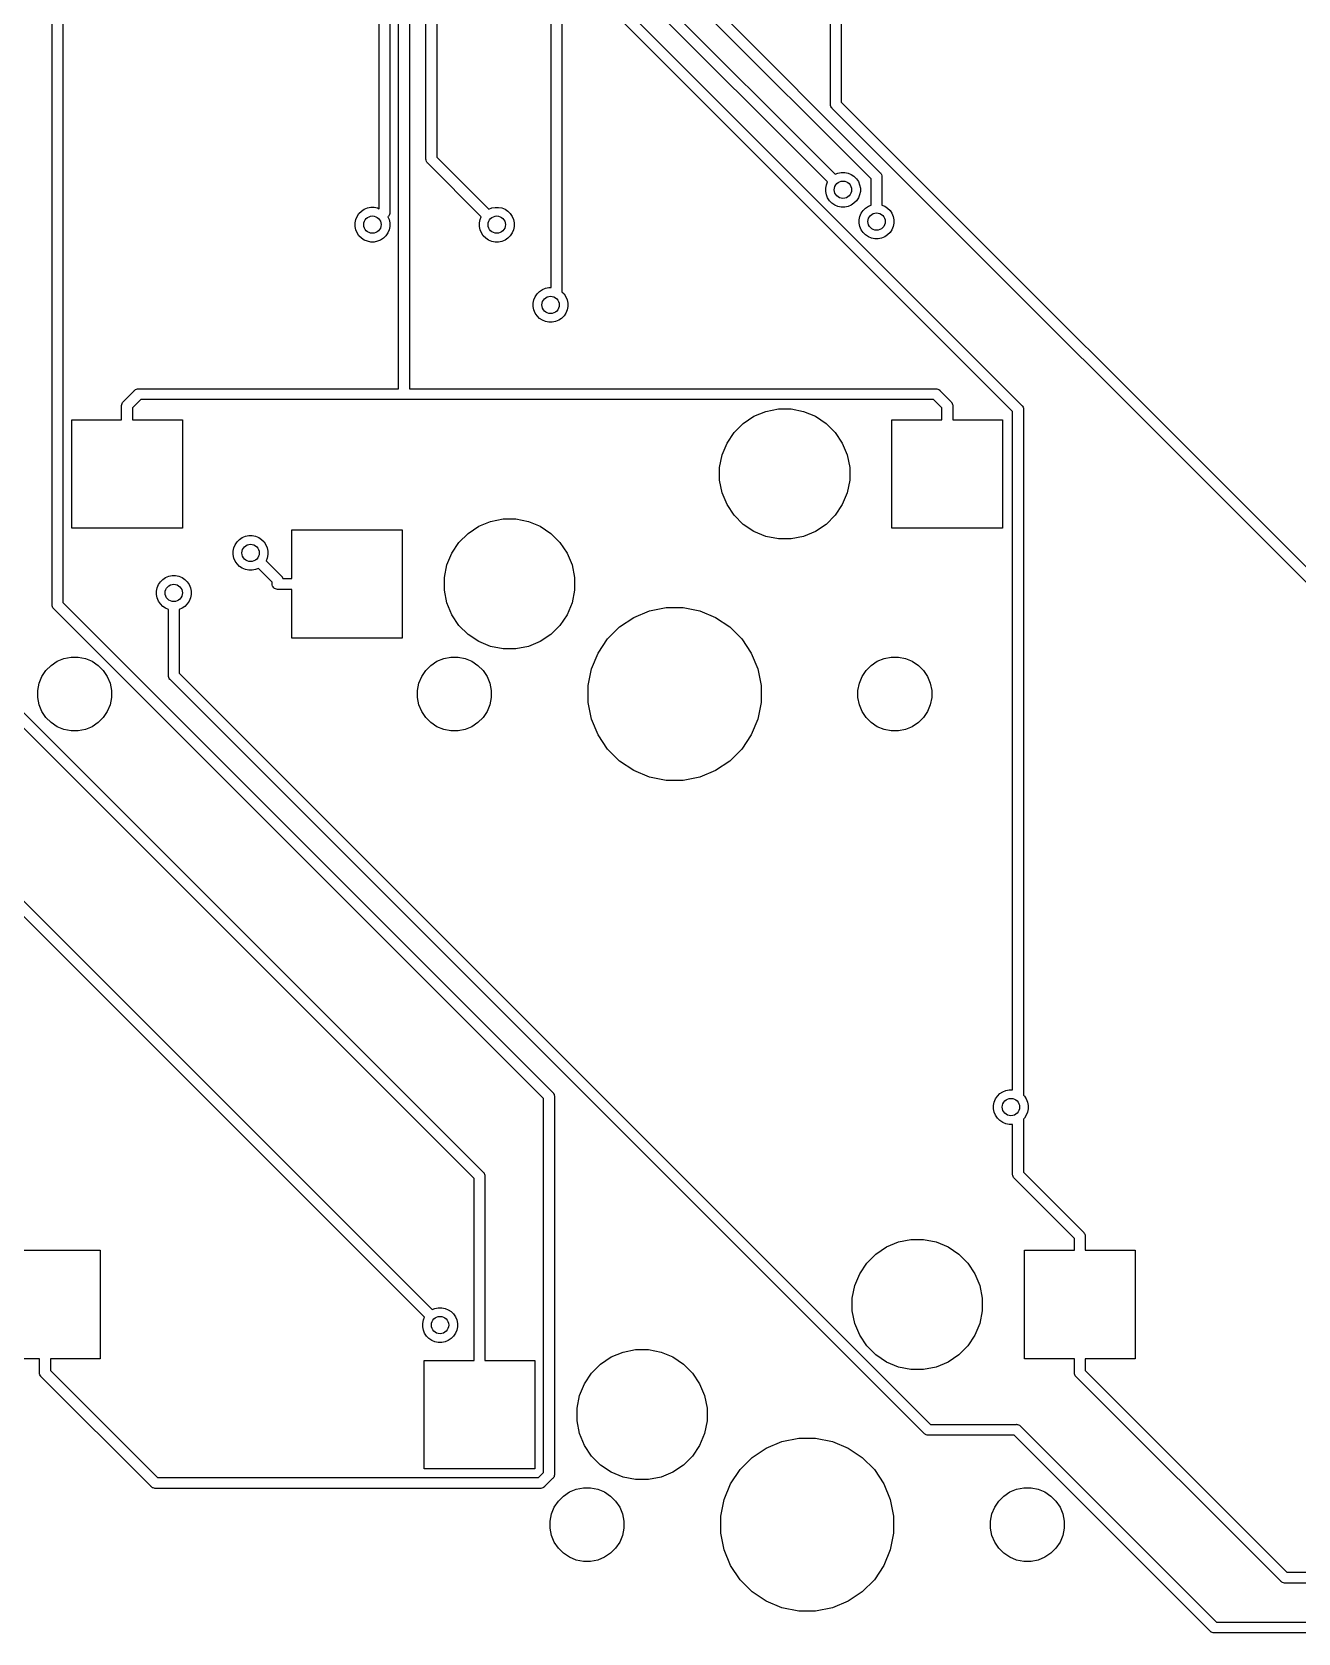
# Model space of a CAD drawing. Extents: x 1.2 to 14.9, y -4.9 to -0.3.
# Drawn here: x 9.416 to 10.566, y -4.588 to -3.134 of the extents above; entities that cross this region are included whole.
import ezdxf

# ---------------------------------------------------------------- set-up
doc = ezdxf.new("R2010")
doc.units = 0
doc.header["$MEASUREMENT"] = 0
doc.layers.add('BLACK', color=7, linetype='CONTINUOUS')

msp = doc.modelspace()

# ---------------------------------------------------------------- linework, layer by layer
at = {"layer": 'BLACK', "linetype": 'CONTINUOUS'}
for p, q in [((9.88772, -3.36577), (9.88772, -2.90458)), ((9.89756, -2.90278), (9.89756, -3.3695)), ((9.77412, -3.24898), (9.77412, -2.9313)), ((9.78396, -2.9295), (9.78396, -3.24718)), ((9.73156, -3.2941), (9.73156, -2.94886)), ((9.7414, -2.94706), (9.7414, -3.29738)), ((9.74929, -3.4577), (9.74929, -2.94039)), ((9.75913, -2.9386), (9.75913, -3.4577)), ((10.1416, -3.19916), (10.1416, -2.95552)), ((10.1514, -2.95732), (10.1514, -3.19736)), ((9.43448, -3.65366), (9.43448, -3.0599)), ((9.44432, -3.0617), (9.44432, -3.65186)), ((10.307, -3.47835), (9.90706, -3.07841)), ((9.91529, -3.07272), (10.3152, -3.47266)), ((9.97728, -3.09432), (10.1458, -3.26281)), ((10.1388, -3.26977), (9.96905, -3.10001)), ((10.037, -3.11166), (10.1867, -3.26143)), ((10.1785, -3.26712), (10.0287, -3.11735)), ((10.1415, -3.1994), (10.1416, -3.19916)), ((10.1416, -3.19964), (10.1415, -3.1994)), ((10.1416, -3.20036), (10.1416, -3.19964)), ((10.1416, -3.19964), (10.1416, -3.19964)), ((10.1514, -3.19736), (10.7661, -3.81203)), ((10.1419, -3.20129), (10.1416, -3.20036)), ((10.1424, -3.20214), (10.1419, -3.20129)), ((10.143, -3.20289), (10.1424, -3.20214)), ((10.1432, -3.20305), (10.143, -3.20289)), ((10.7578, -3.81772), (10.1432, -3.20305)), ((9.7741, -3.24922), (9.77412, -3.24898)), ((9.77419, -3.25018), (9.7741, -3.24922)), ((9.77447, -3.25111), (9.77419, -3.25018)), ((9.77493, -3.25196), (9.77447, -3.25111)), ((9.77539, -3.25253), (9.77493, -3.25196)), ((9.77555, -3.25271), (9.77539, -3.25253)), ((9.77573, -3.25287), (9.77555, -3.25271)), ((9.82437, -3.3015), (9.77573, -3.25287)), ((9.78396, -3.24718), (9.83133, -3.29454)), ((10.1372, -3.27535), (10.1378, -3.27231)), ((10.1378, -3.27231), (10.1388, -3.26977)), ((10.1458, -3.26281), (10.1483, -3.26176)), ((10.1483, -3.26176), (10.1514, -3.26116)), ((10.1514, -3.26116), (10.1545, -3.26116)), ((10.1545, -3.26116), (10.1575, -3.26176)), ((10.1575, -3.26176), (10.1604, -3.26295)), ((10.1604, -3.26295), (10.1629, -3.26467)), ((10.1629, -3.26467), (10.1651, -3.26687)), ((10.1651, -3.26687), (10.1669, -3.26945)), ((10.1669, -3.26945), (10.168, -3.27231)), ((10.168, -3.27231), (10.1687, -3.27535)), ((10.1785, -3.29077), (10.1785, -3.26712)), ((10.1867, -3.26143), (10.1869, -3.26159)), ((10.1869, -3.26159), (10.1871, -3.26177)), ((10.1871, -3.26177), (10.1875, -3.26234)), ((10.1875, -3.26234), (10.1877, -3.26257)), ((10.1877, -3.26257), (10.188, -3.26319)), ((10.188, -3.26319), (10.1883, -3.26412)), ((10.1883, -3.26412), (10.1883, -3.26484)), ((10.1883, -3.26484), (10.1883, -3.26484)), ((10.1883, -3.26484), (10.1884, -3.26508)), ((10.1884, -3.26508), (10.1883, -3.26532)), ((10.1883, -3.26532), (10.1883, -3.29077)), ((10.1372, -3.27846), (10.1372, -3.27535)), ((10.1378, -3.2815), (10.1372, -3.27846)), ((10.1389, -3.28436), (10.1378, -3.2815)), ((10.1407, -3.28694), (10.1389, -3.28436)), ((10.1429, -3.28914), (10.1407, -3.28694)), ((10.1651, -3.28694), (10.1629, -3.28914)), ((10.1669, -3.28436), (10.1651, -3.28694)), ((10.168, -3.2815), (10.1669, -3.28436)), ((10.1687, -3.27846), (10.168, -3.2815)), ((10.1687, -3.27535), (10.1687, -3.27846)), ((9.71033, -3.30404), (9.71152, -3.30117)), ((9.71152, -3.30117), (9.71324, -3.29859)), ((9.71324, -3.29859), (9.71544, -3.2964)), ((9.71544, -3.2964), (9.71802, -3.29467)), ((9.71802, -3.29467), (9.72088, -3.29349)), ((9.72088, -3.29349), (9.72393, -3.29288)), ((9.72393, -3.29288), (9.72703, -3.29288)), ((9.72703, -3.29288), (9.73007, -3.29349)), ((9.73007, -3.29349), (9.73156, -3.2941)), ((9.73979, -3.30128), (9.73957, -3.3015)), ((9.73998, -3.30112), (9.73979, -3.30128)), ((9.74035, -3.30067), (9.73998, -3.30112)), ((9.74059, -3.30037), (9.74035, -3.30067)), ((9.74105, -3.29952), (9.74059, -3.30037)), ((9.74111, -3.29932), (9.74105, -3.29952)), ((9.74133, -3.29859), (9.74111, -3.29932)), ((9.7414, -3.29787), (9.74133, -3.29859)), ((9.7414, -3.29738), (9.74143, -3.29763)), ((9.74143, -3.29763), (9.7414, -3.29787)), ((9.7414, -3.29787), (9.7414, -3.29787)), ((9.83133, -3.29454), (9.83387, -3.29349)), ((9.83387, -3.29349), (9.83691, -3.29289)), ((9.83691, -3.29289), (9.84001, -3.29289)), ((9.84001, -3.29289), (9.84305, -3.29349)), ((9.84305, -3.29349), (9.84592, -3.29468)), ((9.84592, -3.29468), (9.8485, -3.2964)), ((9.8485, -3.2964), (9.85069, -3.2986)), ((9.85069, -3.2986), (9.85242, -3.30117)), ((9.85242, -3.30117), (9.8536, -3.30404)), ((10.1454, -3.29086), (10.1429, -3.28914)), ((10.1483, -3.29205), (10.1454, -3.29086)), ((10.1514, -3.29265), (10.1483, -3.29205)), ((10.1545, -3.29265), (10.1514, -3.29265)), ((10.1575, -3.29205), (10.1545, -3.29265)), ((10.1604, -3.29086), (10.1575, -3.29205)), ((10.1629, -3.28914), (10.1604, -3.29086)), ((10.1677, -3.30422), (10.1683, -3.30118)), ((10.1683, -3.30118), (10.1695, -3.29832)), ((10.1695, -3.29832), (10.1712, -3.29574)), ((10.1712, -3.29574), (10.1734, -3.29354)), ((10.1734, -3.29354), (10.176, -3.29182)), ((10.176, -3.29182), (10.1785, -3.29077)), ((10.1883, -3.29077), (10.1909, -3.29182)), ((10.1909, -3.29182), (10.1935, -3.29354)), ((10.1935, -3.29354), (10.1957, -3.29574)), ((10.1957, -3.29574), (10.1974, -3.29832)), ((10.1974, -3.29832), (10.1986, -3.30118)), ((10.1986, -3.30118), (10.1992, -3.30422)), ((9.70973, -3.30708), (9.71033, -3.30404)), ((9.70973, -3.31018), (9.70973, -3.30708)), ((9.71033, -3.31322), (9.70973, -3.31018)), ((9.71152, -3.31609), (9.71033, -3.31322)), ((9.74062, -3.31322), (9.73943, -3.31609)), ((9.73957, -3.3015), (9.74062, -3.30404)), ((9.74062, -3.30404), (9.74122, -3.30708)), ((9.74122, -3.31018), (9.74062, -3.31322)), ((9.74122, -3.30708), (9.74122, -3.31018)), ((9.82271, -3.30708), (9.82332, -3.30404)), ((9.82271, -3.31018), (9.82271, -3.30708)), ((9.82332, -3.31323), (9.82271, -3.31018)), ((9.82332, -3.30404), (9.82437, -3.3015)), ((9.8245, -3.31609), (9.82332, -3.31323)), ((9.8536, -3.31323), (9.85242, -3.31609)), ((9.8536, -3.30404), (9.85421, -3.30708)), ((9.85421, -3.31018), (9.8536, -3.31323)), ((9.85421, -3.30708), (9.85421, -3.31018)), ((10.1677, -3.30733), (10.1677, -3.30422)), ((10.1683, -3.31037), (10.1677, -3.30733)), ((10.1695, -3.31324), (10.1683, -3.31037)), ((10.1712, -3.31581), (10.1695, -3.31324)), ((10.1734, -3.31801), (10.1712, -3.31581)), ((10.1957, -3.31581), (10.1935, -3.31801)), ((10.1974, -3.31324), (10.1957, -3.31581)), ((10.1986, -3.31037), (10.1974, -3.31324)), ((10.1992, -3.30733), (10.1986, -3.31037)), ((10.1992, -3.30422), (10.1992, -3.30733)), ((9.71324, -3.31867), (9.71152, -3.31609)), ((9.71544, -3.32086), (9.71324, -3.31867)), ((9.71802, -3.32259), (9.71544, -3.32086)), ((9.72088, -3.32377), (9.71802, -3.32259)), ((9.72393, -3.32438), (9.72088, -3.32377)), ((9.72703, -3.32438), (9.72393, -3.32438)), ((9.73007, -3.32377), (9.72703, -3.32438)), ((9.73294, -3.32259), (9.73007, -3.32377)), ((9.73552, -3.32086), (9.73294, -3.32259)), ((9.73771, -3.31867), (9.73552, -3.32086)), ((9.73943, -3.31609), (9.73771, -3.31867)), ((9.82623, -3.31867), (9.8245, -3.31609)), ((9.82842, -3.32087), (9.82623, -3.31867)), ((9.831, -3.32259), (9.82842, -3.32087)), ((9.83387, -3.32378), (9.831, -3.32259)), ((9.83691, -3.32438), (9.83387, -3.32378)), ((9.84001, -3.32438), (9.83691, -3.32438)), ((9.84305, -3.32378), (9.84001, -3.32438)), ((9.84592, -3.32259), (9.84305, -3.32378)), ((9.8485, -3.32087), (9.84592, -3.32259)), ((9.85069, -3.31867), (9.8485, -3.32087)), ((9.85242, -3.31609), (9.85069, -3.31867)), ((10.176, -3.31973), (10.1734, -3.31801)), ((10.1788, -3.32092), (10.176, -3.31973)), ((10.1819, -3.32152), (10.1788, -3.32092)), ((10.185, -3.32152), (10.1819, -3.32152)), ((10.188, -3.32092), (10.185, -3.32152)), ((10.1909, -3.31973), (10.188, -3.32092)), ((10.1935, -3.31801), (10.1909, -3.31973)), ((9.87216, -3.37693), (9.87335, -3.37406)), ((9.87335, -3.37406), (9.87507, -3.37148)), ((9.87507, -3.37148), (9.87727, -3.36929)), ((9.87727, -3.36929), (9.87985, -3.36756)), ((9.87985, -3.36756), (9.88271, -3.36638)), ((9.88271, -3.36638), (9.88576, -3.36577)), ((9.88576, -3.36577), (9.88772, -3.36577)), ((9.89756, -3.3695), (9.89954, -3.37148)), ((9.89954, -3.37148), (9.90126, -3.37406)), ((9.90126, -3.37406), (9.90245, -3.37693)), ((9.87156, -3.37997), (9.87216, -3.37693)), ((9.87156, -3.38307), (9.87156, -3.37997)), ((9.87216, -3.38611), (9.87156, -3.38307)), ((9.87335, -3.38898), (9.87216, -3.38611)), ((9.90245, -3.38611), (9.90126, -3.38898)), ((9.90245, -3.37693), (9.90306, -3.37997)), ((9.90306, -3.38307), (9.90245, -3.38611)), ((9.90306, -3.37997), (9.90306, -3.38307)), ((9.87507, -3.39156), (9.87335, -3.38898)), ((9.87727, -3.39375), (9.87507, -3.39156)), ((9.87985, -3.39548), (9.87727, -3.39375)), ((9.88271, -3.39666), (9.87985, -3.39548)), ((9.88576, -3.39727), (9.88271, -3.39666)), ((9.88886, -3.39727), (9.88576, -3.39727)), ((9.8919, -3.39666), (9.88886, -3.39727)), ((9.89477, -3.39548), (9.8919, -3.39666)), ((9.89735, -3.39375), (9.89477, -3.39548)), ((9.89954, -3.39156), (9.89735, -3.39375)), ((9.90126, -3.38898), (9.89954, -3.39156)), ((9.49933, -3.46933), (9.50935, -3.45931)), ((9.50935, -3.45931), (9.5095, -3.45913)), ((9.5095, -3.45913), (9.50969, -3.45897)), ((9.50969, -3.45897), (9.51025, -3.45851)), ((9.50969, -3.45897), (9.50969, -3.45897)), ((9.51025, -3.45851), (9.51034, -3.45846)), ((9.51034, -3.45846), (9.5111, -3.45805)), ((9.5111, -3.45805), (9.51203, -3.45777)), ((9.51203, -3.45777), (9.51275, -3.4577)), ((9.51275, -3.4577), (9.513, -3.45768)), ((9.51275, -3.4577), (9.51275, -3.4577)), ((9.513, -3.45768), (9.51324, -3.4577)), ((9.51324, -3.4577), (9.74929, -3.4577)), ((9.75913, -3.4577), (10.237, -3.4577)), ((10.237, -3.4577), (10.2373, -3.45768)), ((10.2373, -3.45768), (10.2375, -3.4577)), ((10.2375, -3.4577), (10.2375, -3.4577)), ((10.2375, -3.4577), (10.2382, -3.45777)), ((10.2382, -3.45777), (10.2392, -3.45805)), ((10.2392, -3.45805), (10.24, -3.45851)), ((10.24, -3.45851), (10.2408, -3.45913)), ((10.2408, -3.45913), (10.2409, -3.45931)), ((10.2409, -3.45931), (10.2509, -3.46933)), ((9.49769, -3.47298), (9.49779, -3.47202)), ((9.49772, -3.47322), (9.49769, -3.47298)), ((9.49772, -3.48579), (9.49772, -3.47322)), ((9.49779, -3.47202), (9.49807, -3.47109)), ((9.49807, -3.47109), (9.49853, -3.47023)), ((9.49853, -3.47023), (9.49899, -3.46967)), ((9.49899, -3.46967), (9.49914, -3.46948)), ((9.49899, -3.46967), (9.49899, -3.46967)), ((9.49914, -3.46948), (9.49933, -3.46933)), ((9.51503, -3.46754), (9.50756, -3.47502)), ((9.50756, -3.47502), (9.50756, -3.48579)), ((9.75397, -3.46754), (9.51503, -3.46754)), ((9.75421, -3.46757), (9.75397, -3.46754)), ((9.75445, -3.46754), (9.75421, -3.46757)), ((10.2352, -3.46754), (9.75445, -3.46754)), ((10.0828, -3.47821), (10.0942, -3.47594)), ((10.0942, -3.47594), (10.1058, -3.47594)), ((10.1058, -3.47594), (10.1172, -3.47821)), ((10.2427, -3.47502), (10.2352, -3.46754)), ((10.2427, -3.48579), (10.2427, -3.47502)), ((10.2509, -3.46933), (10.2511, -3.46948)), ((10.2511, -3.46948), (10.2513, -3.46967)), ((10.2513, -3.46967), (10.2513, -3.46967)), ((10.2513, -3.46967), (10.2516, -3.47005)), ((10.2516, -3.47005), (10.2517, -3.47023)), ((10.2517, -3.47023), (10.2522, -3.47109)), ((10.2522, -3.47109), (10.2525, -3.47202)), ((10.2525, -3.47202), (10.2526, -3.47274)), ((10.2526, -3.47274), (10.2526, -3.47274)), ((10.2526, -3.47274), (10.2526, -3.47298)), ((10.2526, -3.47298), (10.2526, -3.47322)), ((10.2526, -3.47322), (10.2526, -3.48579)), ((10.3152, -3.47266), (10.3154, -3.47281)), ((10.3154, -3.47281), (10.3156, -3.473)), ((10.3156, -3.473), (10.3156, -3.473)), ((10.3156, -3.473), (10.3158, -3.47322)), ((10.3158, -3.47322), (10.316, -3.47356)), ((10.316, -3.47356), (10.3165, -3.47442)), ((10.3165, -3.47442), (10.3168, -3.47535)), ((10.3168, -3.47535), (10.3168, -3.47607)), ((9.45244, -3.58421), (9.45244, -3.48579)), ((9.45244, -3.48579), (9.49772, -3.48579)), ((9.50756, -3.48579), (9.55283, -3.48579)), ((9.55283, -3.48579), (9.55283, -3.58421)), ((10.0541, -3.49735), (10.0624, -3.48913)), ((10.0624, -3.48913), (10.072, -3.48267)), ((10.072, -3.48267), (10.0828, -3.47821)), ((10.1172, -3.47821), (10.128, -3.48267)), ((10.128, -3.48267), (10.1376, -3.48913)), ((10.1376, -3.48913), (10.1459, -3.49735)), ((10.1974, -3.58421), (10.1974, -3.48579)), ((10.1974, -3.48579), (10.2427, -3.48579)), ((10.2526, -3.48579), (10.2978, -3.48579)), ((10.2978, -3.48579), (10.2978, -3.58421)), ((10.307, -4.09452), (10.307, -3.47835)), ((10.3168, -3.47607), (10.3168, -3.47607)), ((10.3168, -3.47607), (10.3169, -3.47631)), ((10.3169, -3.47631), (10.3168, -3.47655)), ((10.3168, -3.47655), (10.3168, -4.09938)), ((10.0477, -3.50703), (10.0541, -3.49735)), ((10.1459, -3.49735), (10.1523, -3.50703)), ((10.0409, -3.52918), (10.0432, -3.51777)), ((10.0432, -3.51777), (10.0477, -3.50703)), ((10.1523, -3.50703), (10.1568, -3.51777)), ((10.1568, -3.51777), (10.1591, -3.52918)), ((10.0409, -3.54082), (10.0409, -3.52918)), ((10.1591, -3.52918), (10.1591, -3.54082)), ((10.0432, -3.55223), (10.0409, -3.54082)), ((10.1591, -3.54082), (10.1568, -3.55223)), ((10.0477, -3.56297), (10.0432, -3.55223)), ((10.0541, -3.57265), (10.0477, -3.56297)), ((10.1523, -3.56297), (10.1459, -3.57265)), ((10.1568, -3.55223), (10.1523, -3.56297)), ((9.83277, -3.57821), (9.84418, -3.57594)), ((9.84418, -3.57594), (9.85582, -3.57594)), ((9.85582, -3.57594), (9.86723, -3.57821)), ((10.0624, -3.58087), (10.0541, -3.57265)), ((10.1459, -3.57265), (10.1376, -3.58087)), ((9.55283, -3.58421), (9.45244, -3.58421)), ((9.60732, -3.59291), (9.61019, -3.59172)), ((9.61019, -3.59172), (9.61323, -3.59112)), ((9.61323, -3.59112), (9.61633, -3.59112)), ((9.61633, -3.59112), (9.61938, -3.59172)), ((9.61938, -3.59172), (9.62224, -3.59291)), ((9.65217, -3.63008), (9.65217, -3.58579)), ((9.65217, -3.58579), (9.75256, -3.58579)), ((9.75256, -3.58579), (9.75256, -3.68421)), ((9.80413, -3.59735), (9.81235, -3.58913)), ((9.81235, -3.58913), (9.82203, -3.58267)), ((9.82203, -3.58267), (9.83277, -3.57821)), ((9.86723, -3.57821), (9.87797, -3.58267)), ((9.87797, -3.58267), (9.88765, -3.58913)), ((9.88765, -3.58913), (9.89587, -3.59735)), ((10.072, -3.58733), (10.0624, -3.58087)), ((10.0828, -3.59179), (10.072, -3.58733)), ((10.0942, -3.59406), (10.0828, -3.59179)), ((10.1172, -3.59179), (10.1058, -3.59406)), ((10.128, -3.58733), (10.1172, -3.59179)), ((10.1376, -3.58087), (10.128, -3.58733)), ((10.2978, -3.58421), (10.1974, -3.58421)), ((9.59904, -3.60532), (9.59964, -3.60227)), ((9.59904, -3.60842), (9.59904, -3.60532)), ((9.59964, -3.60227), (9.60083, -3.59941)), ((9.60083, -3.59941), (9.60255, -3.59683)), ((9.60255, -3.59683), (9.60474, -3.59463)), ((9.60474, -3.59463), (9.60732, -3.59291)), ((9.62224, -3.59291), (9.62482, -3.59463)), ((9.62482, -3.59463), (9.62702, -3.59683)), ((9.62702, -3.59683), (9.62874, -3.59941)), ((9.62874, -3.59941), (9.62993, -3.60227)), ((9.62993, -3.60227), (9.63053, -3.60532)), ((9.63053, -3.60532), (9.63053, -3.60842)), ((9.79767, -3.60703), (9.80413, -3.59735)), ((9.89587, -3.59735), (9.90233, -3.60703)), ((10.1058, -3.59406), (10.0942, -3.59406)), ((9.59964, -3.61146), (9.59904, -3.60842)), ((9.60083, -3.61433), (9.59964, -3.61146)), ((9.60255, -3.6169), (9.60083, -3.61433)), ((9.60474, -3.6191), (9.60255, -3.6169)), ((9.60732, -3.62082), (9.60474, -3.6191)), ((9.61019, -3.62201), (9.60732, -3.62082)), ((9.62192, -3.62096), (9.61938, -3.62201)), ((9.63444, -3.63348), (9.62192, -3.62096)), ((9.62993, -3.61146), (9.62887, -3.614)), ((9.62887, -3.614), (9.64267, -3.62779)), ((9.63053, -3.60842), (9.62993, -3.61146)), ((9.79094, -3.62918), (9.79321, -3.61777)), ((9.79321, -3.61777), (9.79767, -3.60703)), ((9.90233, -3.60703), (9.90679, -3.61777)), ((9.90679, -3.61777), (9.90906, -3.62918)), ((9.52994, -3.63854), (9.53113, -3.63567)), ((9.53113, -3.63567), (9.53285, -3.63309)), ((9.53285, -3.63309), (9.53504, -3.6309)), ((9.53504, -3.6309), (9.53762, -3.62917)), ((9.53762, -3.62917), (9.54049, -3.62799)), ((9.54049, -3.62799), (9.54353, -3.62738)), ((9.54353, -3.62738), (9.54663, -3.62738)), ((9.54663, -3.62738), (9.54968, -3.62799)), ((9.54968, -3.62799), (9.55254, -3.62917)), ((9.55254, -3.62917), (9.55512, -3.6309)), ((9.55512, -3.6309), (9.55731, -3.63309)), ((9.55731, -3.63309), (9.55904, -3.63567)), ((9.55904, -3.63567), (9.56023, -3.63854)), ((9.61323, -3.62261), (9.61019, -3.62201)), ((9.61633, -3.62261), (9.61323, -3.62261)), ((9.61938, -3.62201), (9.61633, -3.62261)), ((9.63441, -3.635), (9.63444, -3.63476)), ((9.63451, -3.63596), (9.63441, -3.635)), ((9.63444, -3.63476), (9.63444, -3.63348)), ((9.63479, -3.63689), (9.63451, -3.63596)), ((9.64267, -3.62779), (9.64285, -3.62794)), ((9.64285, -3.62794), (9.64301, -3.62813)), ((9.64301, -3.62813), (9.64301, -3.62813)), ((9.64301, -3.62813), (9.64347, -3.62869)), ((9.64347, -3.62869), (9.6437, -3.62913)), ((9.6437, -3.62913), (9.64393, -3.62955)), ((9.64393, -3.62955), (9.64409, -3.63008)), ((9.64409, -3.63008), (9.65217, -3.63008)), ((9.79094, -3.64082), (9.79094, -3.62918)), ((9.90906, -3.62918), (9.90906, -3.64082)), ((9.52933, -3.64158), (9.52994, -3.63854)), ((9.52933, -3.64468), (9.52933, -3.64158)), ((9.52994, -3.64772), (9.52933, -3.64468)), ((9.53113, -3.65059), (9.52994, -3.64772)), ((9.56023, -3.64772), (9.55904, -3.65059)), ((9.56023, -3.63854), (9.56083, -3.64158)), ((9.56083, -3.64468), (9.56023, -3.64772)), ((9.56083, -3.64158), (9.56083, -3.64468)), ((9.635, -3.63728), (9.63479, -3.63689)), ((9.63525, -3.63775), (9.635, -3.63728)), ((9.63586, -3.6385), (9.63525, -3.63775)), ((9.63661, -3.63911), (9.63586, -3.6385)), ((9.63747, -3.63957), (9.63661, -3.63911)), ((9.63839, -3.63985), (9.63747, -3.63957)), ((9.63936, -3.63995), (9.63839, -3.63985)), ((9.6396, -3.63992), (9.63936, -3.63995)), ((9.65217, -3.63992), (9.6396, -3.63992)), ((9.65217, -3.68421), (9.65217, -3.63992)), ((9.79321, -3.65223), (9.79094, -3.64082)), ((9.90906, -3.64082), (9.90679, -3.65223)), ((9.43445, -3.6539), (9.43448, -3.65366)), ((9.43448, -3.65414), (9.43445, -3.6539)), ((9.43455, -3.65487), (9.43448, -3.65414)), ((9.43448, -3.65414), (9.43448, -3.65414)), ((9.43483, -3.65579), (9.43455, -3.65487)), ((9.43529, -3.65665), (9.43483, -3.65579)), ((9.4359, -3.6574), (9.43529, -3.65665)), ((9.43609, -3.65755), (9.4359, -3.6574)), ((9.88095, -4.10242), (9.43609, -3.65755)), ((9.44432, -3.65186), (9.88918, -4.09673)), ((9.53285, -3.65317), (9.53113, -3.65059)), ((9.53504, -3.65536), (9.53285, -3.65317)), ((9.53762, -3.65709), (9.53504, -3.65536)), ((9.54016, -3.65814), (9.53762, -3.65709)), ((9.54016, -3.71799), (9.54016, -3.65814)), ((9.55254, -3.65709), (9.55, -3.65814)), ((9.55, -3.65814), (9.55, -3.71619)), ((9.55512, -3.65536), (9.55254, -3.65709)), ((9.55731, -3.65317), (9.55512, -3.65536)), ((9.55904, -3.65059), (9.55731, -3.65317)), ((9.79767, -3.66297), (9.79321, -3.65223)), ((9.80413, -3.67265), (9.79767, -3.66297)), ((9.90233, -3.66297), (9.89587, -3.67265)), ((9.90679, -3.65223), (9.90233, -3.66297)), ((9.96282, -3.66543), (9.9771, -3.65952)), ((9.9771, -3.65952), (9.99227, -3.6565)), ((9.99227, -3.6565), (10.0077, -3.6565)), ((10.0077, -3.6565), (10.0229, -3.65952)), ((10.0229, -3.65952), (10.0372, -3.66543)), ((9.81235, -3.68087), (9.80413, -3.67265)), ((9.89587, -3.67265), (9.88765, -3.68087)), ((9.93903, -3.68496), (9.94996, -3.67403)), ((9.94996, -3.67403), (9.96282, -3.66543)), ((10.0372, -3.66543), (10.05, -3.67403)), ((10.05, -3.67403), (10.061, -3.68496)), ((9.75256, -3.68421), (9.65217, -3.68421)), ((9.82203, -3.68733), (9.81235, -3.68087)), ((9.83277, -3.69179), (9.82203, -3.68733)), ((9.84418, -3.69406), (9.83277, -3.69179)), ((9.85582, -3.69406), (9.84418, -3.69406)), ((9.86723, -3.69179), (9.85582, -3.69406)), ((9.87797, -3.68733), (9.86723, -3.69179)), ((9.88765, -3.68087), (9.87797, -3.68733)), ((9.93043, -3.69782), (9.93903, -3.68496)), ((10.061, -3.68496), (10.0696, -3.69782)), ((9.43365, -3.70898), (9.43913, -3.70531)), ((9.43913, -3.70531), (9.44523, -3.70279)), ((9.44523, -3.70279), (9.4517, -3.7015)), ((9.4517, -3.7015), (9.4583, -3.7015)), ((9.4583, -3.7015), (9.46477, -3.70279)), ((9.46477, -3.70279), (9.47087, -3.70531)), ((9.47087, -3.70531), (9.47635, -3.70898)), ((9.77864, -3.70898), (9.78413, -3.70531)), ((9.78413, -3.70531), (9.79023, -3.70279)), ((9.79023, -3.70279), (9.7967, -3.7015)), ((9.7967, -3.7015), (9.8033, -3.7015)), ((9.8033, -3.7015), (9.80977, -3.70279)), ((9.80977, -3.70279), (9.81587, -3.70531)), ((9.81587, -3.70531), (9.82136, -3.70898)), ((9.92452, -3.7121), (9.93043, -3.69782)), ((10.0696, -3.69782), (10.0755, -3.7121)), ((10.1786, -3.70898), (10.1841, -3.70531)), ((10.1841, -3.70531), (10.1902, -3.70279)), ((10.1902, -3.70279), (10.1967, -3.7015)), ((10.1967, -3.7015), (10.2033, -3.7015)), ((10.2033, -3.7015), (10.2098, -3.70279)), ((10.2098, -3.70279), (10.2159, -3.70531)), ((10.2159, -3.70531), (10.2214, -3.70898)), ((9.42279, -3.72523), (9.42531, -3.71913)), ((9.42531, -3.71913), (9.42898, -3.71365)), ((9.42898, -3.71365), (9.43365, -3.70898)), ((9.47635, -3.70898), (9.48102, -3.71365)), ((9.48102, -3.71365), (9.48469, -3.71913)), ((9.48469, -3.71913), (9.48721, -3.72523)), ((9.54014, -3.71823), (9.54016, -3.71799)), ((9.54016, -3.71847), (9.54014, -3.71823)), ((9.54023, -3.71919), (9.54016, -3.71847)), ((9.54016, -3.71847), (9.54016, -3.71847)), ((9.54051, -3.72012), (9.54023, -3.71919)), ((9.54097, -3.72098), (9.54051, -3.72012)), ((9.54159, -3.72172), (9.54097, -3.72098)), ((9.54177, -3.72188), (9.54159, -3.72172)), ((10.2266, -4.40673), (9.54177, -3.72188)), ((9.55, -3.71619), (10.2323, -4.3985)), ((9.76779, -3.72523), (9.77031, -3.71913)), ((9.77031, -3.71913), (9.77398, -3.71365)), ((9.77398, -3.71365), (9.77864, -3.70898)), ((9.82136, -3.70898), (9.82602, -3.71365)), ((9.82602, -3.71365), (9.82969, -3.71913)), ((9.82969, -3.71913), (9.83221, -3.72523)), ((9.9215, -3.72727), (9.92452, -3.7121)), ((10.0755, -3.7121), (10.0785, -3.72727)), ((10.1678, -3.72523), (10.1703, -3.71913)), ((10.1703, -3.71913), (10.174, -3.71365)), ((10.174, -3.71365), (10.1786, -3.70898)), ((10.2214, -3.70898), (10.226, -3.71365)), ((10.226, -3.71365), (10.2297, -3.71913)), ((10.2297, -3.71913), (10.2322, -3.72523)), ((9.81783, -4.17504), (9.37399, -3.7312)), ((9.38222, -3.72551), (9.82606, -4.16935)), ((9.4215, -3.7317), (9.42279, -3.72523)), ((9.4215, -3.7383), (9.4215, -3.7317)), ((9.48721, -3.72523), (9.4885, -3.7317)), ((9.4885, -3.7317), (9.4885, -3.7383)), ((9.7665, -3.7317), (9.76779, -3.72523)), ((9.7665, -3.7383), (9.7665, -3.7317)), ((9.83221, -3.72523), (9.8335, -3.7317)), ((9.8335, -3.7317), (9.8335, -3.7383)), ((9.9215, -3.74273), (9.9215, -3.72727)), ((10.0785, -3.72727), (10.0785, -3.74273)), ((10.1665, -3.7317), (10.1678, -3.72523)), ((10.1665, -3.7383), (10.1665, -3.7317)), ((10.2322, -3.72523), (10.2335, -3.7317)), ((10.2335, -3.7317), (10.2335, -3.7383)), ((9.42279, -3.74477), (9.4215, -3.7383)), ((9.42531, -3.75087), (9.42279, -3.74477)), ((9.42898, -3.75636), (9.42531, -3.75087)), ((9.48469, -3.75087), (9.48102, -3.75636)), ((9.48721, -3.74477), (9.48469, -3.75087)), ((9.4885, -3.7383), (9.48721, -3.74477)), ((9.76779, -3.74477), (9.7665, -3.7383)), ((9.77031, -3.75087), (9.76779, -3.74477)), ((9.77398, -3.75636), (9.77031, -3.75087)), ((9.82969, -3.75087), (9.82602, -3.75636)), ((9.83221, -3.74477), (9.82969, -3.75087)), ((9.8335, -3.7383), (9.83221, -3.74477)), ((9.92452, -3.7579), (9.9215, -3.74273)), ((10.0785, -3.74273), (10.0755, -3.7579)), ((10.1678, -3.74477), (10.1665, -3.7383)), ((10.1703, -3.75087), (10.1678, -3.74477)), ((10.174, -3.75636), (10.1703, -3.75087)), ((10.2297, -3.75087), (10.226, -3.75636)), ((10.2322, -3.74477), (10.2297, -3.75087)), ((10.2335, -3.7383), (10.2322, -3.74477)), ((9.43365, -3.76102), (9.42898, -3.75636)), ((9.43913, -3.76469), (9.43365, -3.76102)), ((9.44523, -3.76721), (9.43913, -3.76469)), ((9.47087, -3.76469), (9.46477, -3.76721)), ((9.47635, -3.76102), (9.47087, -3.76469)), ((9.48102, -3.75636), (9.47635, -3.76102)), ((9.77864, -3.76102), (9.77398, -3.75636)), ((9.78413, -3.76469), (9.77864, -3.76102)), ((9.79023, -3.76721), (9.78413, -3.76469)), ((9.81587, -3.76469), (9.80977, -3.76721)), ((9.82136, -3.76102), (9.81587, -3.76469)), ((9.82602, -3.75636), (9.82136, -3.76102)), ((9.93043, -3.77218), (9.92452, -3.7579)), ((10.0755, -3.7579), (10.0696, -3.77218)), ((10.1786, -3.76102), (10.174, -3.75636)), ((10.1841, -3.76469), (10.1786, -3.76102)), ((10.1902, -3.76721), (10.1841, -3.76469)), ((10.2159, -3.76469), (10.2098, -3.76721)), ((10.2214, -3.76102), (10.2159, -3.76469)), ((10.226, -3.75636), (10.2214, -3.76102)), ((9.4517, -3.7685), (9.44523, -3.76721)), ((9.4583, -3.7685), (9.4517, -3.7685)), ((9.46477, -3.76721), (9.4583, -3.7685)), ((9.7967, -3.7685), (9.79023, -3.76721)), ((9.8033, -3.7685), (9.7967, -3.7685)), ((9.80977, -3.76721), (9.8033, -3.7685)), ((9.93903, -3.78504), (9.93043, -3.77218)), ((10.0696, -3.77218), (10.061, -3.78504)), ((10.1967, -3.7685), (10.1902, -3.76721)), ((10.2033, -3.7685), (10.1967, -3.7685)), ((10.2098, -3.76721), (10.2033, -3.7685)), ((9.94996, -3.79597), (9.93903, -3.78504)), ((9.96282, -3.80457), (9.94996, -3.79597)), ((10.05, -3.79597), (10.0372, -3.80457)), ((10.061, -3.78504), (10.05, -3.79597)), ((9.9771, -3.81048), (9.96282, -3.80457)), ((9.99227, -3.8135), (9.9771, -3.81048)), ((10.0229, -3.81048), (10.0077, -3.8135)), ((10.0372, -3.80457), (10.0229, -3.81048)), ((10.0077, -3.8135), (9.99227, -3.8135)), ((9.77279, -4.30114), (9.34999, -3.87834)), ((9.35822, -3.87265), (9.77975, -4.29418)), ((9.88918, -4.09673), (9.88937, -4.09688)), ((9.88937, -4.09688), (9.88952, -4.09707)), ((9.88952, -4.09707), (9.88999, -4.09763)), ((9.88999, -4.09763), (9.89039, -4.09839)), ((9.89039, -4.09839), (9.89044, -4.09849)), ((9.89044, -4.09849), (9.89072, -4.09941)), ((9.89072, -4.09941), (9.8908, -4.10014)), ((9.8908, -4.10014), (9.8908, -4.10014)), ((9.8908, -4.10014), (9.89082, -4.10038)), ((9.89082, -4.10038), (9.8908, -4.10062)), ((9.8908, -4.10062), (9.8908, -4.4439)), ((10.2915, -4.1028), (10.2932, -4.10023)), ((10.2932, -4.10023), (10.2954, -4.09803)), ((10.2954, -4.09803), (10.298, -4.09631)), ((10.298, -4.09631), (10.3009, -4.09512)), ((10.3009, -4.09512), (10.3039, -4.09452)), ((10.3039, -4.09452), (10.307, -4.09452)), ((10.3168, -4.09938), (10.3177, -4.10023)), ((10.3177, -4.10023), (10.3194, -4.1028)), ((9.88095, -4.4421), (9.88095, -4.10242)), ((10.2897, -4.10871), (10.2903, -4.10567)), ((10.2897, -4.11181), (10.2897, -4.10871)), ((10.2903, -4.11486), (10.2897, -4.11181)), ((10.2903, -4.10567), (10.2915, -4.1028)), ((10.2915, -4.11772), (10.2903, -4.11486)), ((10.3194, -4.1028), (10.3206, -4.10567)), ((10.3206, -4.11486), (10.3194, -4.11772)), ((10.3206, -4.10567), (10.3212, -4.10871)), ((10.3212, -4.11181), (10.3206, -4.11486)), ((10.3212, -4.10871), (10.3212, -4.11181)), ((10.2932, -4.1203), (10.2915, -4.11772)), ((10.2954, -4.1225), (10.2932, -4.1203)), ((10.298, -4.12422), (10.2954, -4.1225)), ((10.3009, -4.12541), (10.298, -4.12422)), ((10.3039, -4.12601), (10.3009, -4.12541)), ((10.307, -4.12601), (10.3039, -4.12601)), ((10.307, -4.17124), (10.307, -4.12601)), ((10.3177, -4.1203), (10.3168, -4.12115)), ((10.3168, -4.12115), (10.3168, -4.16944)), ((10.3194, -4.11772), (10.3177, -4.1203)), ((9.82606, -4.16935), (9.82625, -4.16951)), ((9.82625, -4.16951), (9.82641, -4.16969)), ((9.82641, -4.16969), (9.82687, -4.17026)), ((9.82687, -4.17026), (9.827, -4.17051)), ((9.827, -4.17051), (9.82732, -4.17111)), ((9.82732, -4.17111), (9.82761, -4.17204)), ((9.82761, -4.17204), (9.82768, -4.17276)), ((9.82768, -4.17276), (9.82768, -4.17276)), ((9.82768, -4.17276), (9.8277, -4.173)), ((9.8277, -4.173), (9.82768, -4.17324)), ((9.82768, -4.17324), (9.82768, -4.34039)), ((10.307, -4.17148), (10.307, -4.17124)), ((10.307, -4.17172), (10.307, -4.17148)), ((10.3071, -4.17244), (10.307, -4.17172)), ((10.307, -4.17172), (10.307, -4.17172)), ((10.3074, -4.17337), (10.3071, -4.17244)), ((10.3078, -4.17422), (10.3074, -4.17337)), ((10.3168, -4.16944), (10.3713, -4.22394)), ((9.81783, -4.34039), (9.81783, -4.17504)), ((10.3084, -4.17497), (10.3078, -4.17422)), ((10.3086, -4.17513), (10.3084, -4.17497)), ((10.3631, -4.22963), (10.3086, -4.17513)), ((10.2032, -4.23282), (10.2146, -4.23055)), ((10.2146, -4.23055), (10.2262, -4.23055)), ((10.2262, -4.23055), (10.2376, -4.23282)), ((10.3631, -4.24039), (10.3631, -4.22963)), ((10.3713, -4.22394), (10.3715, -4.22409)), ((10.3715, -4.22409), (10.3717, -4.22428)), ((10.3717, -4.22428), (10.3717, -4.22428)), ((10.3717, -4.22428), (10.3721, -4.22484)), ((10.3721, -4.22484), (10.3724, -4.22523)), ((10.3724, -4.22523), (10.3726, -4.22569)), ((10.3726, -4.22569), (10.3729, -4.22662)), ((10.3729, -4.22662), (10.373, -4.22735)), ((10.373, -4.22735), (10.373, -4.22735)), ((10.373, -4.22735), (10.373, -4.22759)), ((10.373, -4.22759), (10.373, -4.22783)), ((10.373, -4.22783), (10.373, -4.24039)), ((9.37783, -4.24039), (9.47823, -4.24039)), ((9.47823, -4.24039), (9.47823, -4.33882)), ((10.1745, -4.25196), (10.1827, -4.24374)), ((10.1827, -4.24374), (10.1924, -4.23727)), ((10.1924, -4.23727), (10.2032, -4.23282)), ((10.2376, -4.23282), (10.2484, -4.23727)), ((10.2484, -4.23727), (10.258, -4.24374)), ((10.258, -4.24374), (10.2663, -4.25196)), ((10.3178, -4.33882), (10.3178, -4.24039)), ((10.3178, -4.24039), (10.3631, -4.24039)), ((10.373, -4.24039), (10.4182, -4.24039)), ((10.4182, -4.24039), (10.4182, -4.33882)), ((10.1681, -4.26163), (10.1745, -4.25196)), ((10.2663, -4.25196), (10.2727, -4.26163)), ((10.1613, -4.28379), (10.1636, -4.27238)), ((10.1636, -4.27238), (10.1681, -4.26163)), ((10.2727, -4.26163), (10.2772, -4.27238)), ((10.2772, -4.27238), (10.2794, -4.28379)), ((10.1613, -4.29542), (10.1613, -4.28379)), ((10.2794, -4.28379), (10.2794, -4.29542)), ((9.77113, -4.30672), (9.77174, -4.30367)), ((9.77174, -4.30367), (9.77279, -4.30114)), ((9.77975, -4.29418), (9.78228, -4.29312)), ((9.78228, -4.29312), (9.78533, -4.29252)), ((9.78533, -4.29252), (9.78843, -4.29252)), ((9.78843, -4.29252), (9.79147, -4.29312)), ((9.79147, -4.29312), (9.79434, -4.29431)), ((9.79434, -4.29431), (9.79692, -4.29604)), ((9.79692, -4.29604), (9.79911, -4.29823)), ((9.79911, -4.29823), (9.80083, -4.30081)), ((9.80083, -4.30081), (9.80202, -4.30367)), ((9.80202, -4.30367), (9.80263, -4.30672)), ((10.1636, -4.30683), (10.1613, -4.29542)), ((10.2794, -4.29542), (10.2772, -4.30683)), ((9.77113, -4.30982), (9.77113, -4.30672)), ((9.77174, -4.31286), (9.77113, -4.30982)), ((9.77292, -4.31573), (9.77174, -4.31286)), ((9.77465, -4.31831), (9.77292, -4.31573)), ((9.77684, -4.3205), (9.77465, -4.31831)), ((9.79911, -4.31831), (9.79692, -4.3205)), ((9.80083, -4.31573), (9.79911, -4.31831)), ((9.80202, -4.31286), (9.80083, -4.31573)), ((9.80263, -4.30982), (9.80202, -4.31286)), ((9.80263, -4.30672), (9.80263, -4.30982)), ((10.1681, -4.31758), (10.1636, -4.30683)), ((10.1745, -4.32725), (10.1681, -4.31758)), ((10.2727, -4.31758), (10.2663, -4.32725)), ((10.2772, -4.30683), (10.2727, -4.31758)), ((9.77942, -4.32222), (9.77684, -4.3205)), ((9.78228, -4.32341), (9.77942, -4.32222)), ((9.78533, -4.32402), (9.78228, -4.32341)), ((9.78843, -4.32402), (9.78533, -4.32402)), ((9.79147, -4.32341), (9.78843, -4.32402)), ((9.79434, -4.32222), (9.79147, -4.32341)), ((9.79692, -4.3205), (9.79434, -4.32222)), ((9.94242, -4.33727), (9.95317, -4.33282)), ((9.95317, -4.33282), (9.96458, -4.33055)), ((9.96458, -4.33055), (9.97621, -4.33055)), ((9.97621, -4.33055), (9.98762, -4.33282)), ((9.98762, -4.33282), (9.99837, -4.33727)), ((10.1827, -4.33548), (10.1745, -4.32725)), ((10.2663, -4.32725), (10.258, -4.33548)), ((9.42311, -4.33882), (9.37783, -4.33882)), ((9.42311, -4.35138), (9.42311, -4.33882)), ((9.47823, -4.33882), (9.43295, -4.33882)), ((9.43295, -4.33882), (9.43295, -4.34959)), ((9.77256, -4.43882), (9.77256, -4.34039)), ((9.77256, -4.34039), (9.81783, -4.34039)), ((9.82768, -4.34039), (9.87295, -4.34039)), ((9.87295, -4.34039), (9.87295, -4.43882)), ((9.92452, -4.35196), (9.93275, -4.34374)), ((9.93275, -4.34374), (9.94242, -4.33727)), ((9.99837, -4.33727), (10.008, -4.34374)), ((10.008, -4.34374), (10.0163, -4.35196)), ((10.1924, -4.34194), (10.1827, -4.33548)), ((10.2032, -4.34639), (10.1924, -4.34194)), ((10.2146, -4.34866), (10.2032, -4.34639)), ((10.2376, -4.34639), (10.2262, -4.34866)), ((10.2484, -4.34194), (10.2376, -4.34639)), ((10.258, -4.33548), (10.2484, -4.34194)), ((10.3631, -4.33882), (10.3178, -4.33882)), ((10.3631, -4.35138), (10.3631, -4.33882)), ((10.4182, -4.33882), (10.373, -4.33882)), ((10.373, -4.33882), (10.373, -4.34959)), ((9.42309, -4.35163), (9.42311, -4.35138)), ((9.42318, -4.35259), (9.42309, -4.35163)), ((9.42346, -4.35352), (9.42318, -4.35259)), ((9.42392, -4.35437), (9.42346, -4.35352)), ((9.42438, -4.35494), (9.42392, -4.35437)), ((9.42453, -4.35512), (9.42438, -4.35494)), ((9.42472, -4.35528), (9.42453, -4.35512)), ((9.5245, -4.45505), (9.42472, -4.35528)), ((9.43295, -4.34959), (9.53018, -4.44682)), ((9.91361, -4.37238), (9.91806, -4.36163)), ((9.91806, -4.36163), (9.92452, -4.35196)), ((10.0163, -4.35196), (10.0227, -4.36163)), ((10.0227, -4.36163), (10.0272, -4.37238)), ((10.2262, -4.34866), (10.2146, -4.34866)), ((10.3631, -4.35163), (10.3631, -4.35138)), ((10.3632, -4.35259), (10.3631, -4.35163)), ((10.3635, -4.35352), (10.3632, -4.35259)), ((10.3639, -4.35437), (10.3635, -4.35352)), ((10.3644, -4.35494), (10.3639, -4.35437)), ((10.3645, -4.35512), (10.3644, -4.35494)), ((10.3647, -4.35528), (10.3645, -4.35512)), ((10.5505, -4.54103), (10.3647, -4.35528)), ((10.373, -4.34959), (10.5562, -4.5328)), ((9.91134, -4.38379), (9.91361, -4.37238)), ((10.0272, -4.37238), (10.0294, -4.38379)), ((9.91134, -4.39542), (9.91134, -4.38379)), ((10.0294, -4.38379), (10.0294, -4.39542)), ((9.91361, -4.40683), (9.91134, -4.39542)), ((9.91806, -4.41758), (9.91361, -4.40683)), ((10.0272, -4.40683), (10.0227, -4.41758)), ((10.0294, -4.39542), (10.0272, -4.40683)), ((10.2268, -4.40691), (10.2266, -4.40673)), ((10.2323, -4.3985), (10.3102, -4.3985)), ((10.3102, -4.3985), (10.3104, -4.39847)), ((10.3104, -4.39847), (10.3107, -4.3985)), ((10.3107, -4.3985), (10.3107, -4.3985)), ((10.3107, -4.3985), (10.3114, -4.39857)), ((10.3114, -4.39857), (10.3123, -4.39885)), ((10.3123, -4.39885), (10.3132, -4.39931)), ((10.3132, -4.39931), (10.3139, -4.39992)), ((10.3139, -4.39992), (10.3141, -4.40011)), ((10.3141, -4.40011), (10.4921, -4.57815)), ((9.92452, -4.42725), (9.91806, -4.41758)), ((10.0227, -4.41758), (10.0163, -4.42725)), ((10.0704, -4.42863), (10.0832, -4.42004)), ((10.0832, -4.42004), (10.0975, -4.41412)), ((10.0975, -4.41412), (10.1127, -4.41111)), ((10.1127, -4.41111), (10.1281, -4.41111)), ((10.1281, -4.41111), (10.1433, -4.41412)), ((10.1433, -4.41412), (10.1576, -4.42004)), ((10.1576, -4.42004), (10.1704, -4.42863)), ((10.227, -4.40707), (10.2268, -4.40691)), ((10.2275, -4.40753), (10.227, -4.40707)), ((10.2279, -4.40772), (10.2275, -4.40753)), ((10.2284, -4.40799), (10.2279, -4.40772)), ((10.2293, -4.40827), (10.2284, -4.40799)), ((10.23, -4.40834), (10.2293, -4.40827)), ((10.2303, -4.40836), (10.23, -4.40834)), ((10.23, -4.40834), (10.23, -4.40834)), ((10.2305, -4.40834), (10.2303, -4.40836)), ((10.3084, -4.40834), (10.2305, -4.40834)), ((10.4864, -4.58638), (10.3084, -4.40834)), ((9.93275, -4.43548), (9.92452, -4.42725)), ((9.94242, -4.44194), (9.93275, -4.43548)), ((10.008, -4.43548), (9.99837, -4.44194)), ((10.0163, -4.42725), (10.008, -4.43548)), ((10.0594, -4.43957), (10.0704, -4.42863)), ((10.1704, -4.42863), (10.1814, -4.43957)), ((9.53018, -4.44682), (9.87624, -4.44682)), ((9.87295, -4.43882), (9.77256, -4.43882)), ((9.87624, -4.44682), (9.88095, -4.4421)), ((9.88918, -4.44779), (9.88193, -4.45505)), ((9.88937, -4.44764), (9.88918, -4.44779)), ((9.88952, -4.44745), (9.88937, -4.44764)), ((9.88999, -4.44689), (9.88952, -4.44745)), ((9.88952, -4.44745), (9.88952, -4.44745)), ((9.89001, -4.44684), (9.88999, -4.44689)), ((9.89044, -4.44603), (9.89001, -4.44684)), ((9.89072, -4.44511), (9.89044, -4.44603)), ((9.8908, -4.44438), (9.89072, -4.44511)), ((9.8908, -4.4439), (9.89082, -4.44414)), ((9.89082, -4.44414), (9.8908, -4.44438)), ((9.8908, -4.44438), (9.8908, -4.44438)), ((9.95317, -4.44639), (9.94242, -4.44194)), ((9.96458, -4.44866), (9.95317, -4.44639)), ((9.97621, -4.44866), (9.96458, -4.44866)), ((9.98762, -4.44639), (9.97621, -4.44866)), ((9.99837, -4.44194), (9.98762, -4.44639)), ((10.0508, -4.45242), (10.0594, -4.43957)), ((10.1814, -4.43957), (10.19, -4.45242)), ((9.52465, -4.45524), (9.5245, -4.45505)), ((9.52484, -4.45539), (9.52465, -4.45524)), ((9.5254, -4.45585), (9.52484, -4.45539)), ((9.52587, -4.45611), (9.5254, -4.45585)), ((9.52625, -4.45631), (9.52587, -4.45611)), ((9.52718, -4.45659), (9.52625, -4.45631)), ((9.5279, -4.45666), (9.52718, -4.45659)), ((9.52815, -4.45669), (9.5279, -4.45666)), ((9.5279, -4.45666), (9.5279, -4.45666)), ((9.52839, -4.45666), (9.52815, -4.45669)), ((9.87803, -4.45666), (9.52839, -4.45666)), ((9.87828, -4.45669), (9.87803, -4.45666)), ((9.87852, -4.45666), (9.87828, -4.45669)), ((9.87924, -4.45659), (9.87852, -4.45666)), ((9.87852, -4.45666), (9.87852, -4.45666)), ((9.88017, -4.45631), (9.87924, -4.45659)), ((9.88102, -4.45585), (9.88017, -4.45631)), ((9.88177, -4.45524), (9.88102, -4.45585)), ((9.88193, -4.45505), (9.88177, -4.45524)), ((9.89437, -4.46825), (9.89904, -4.46359)), ((9.89904, -4.46359), (9.90453, -4.45992)), ((9.90453, -4.45992), (9.91062, -4.45739)), ((9.91062, -4.45739), (9.91709, -4.45611)), ((9.91709, -4.45611), (9.92369, -4.45611)), ((9.92369, -4.45611), (9.93017, -4.45739)), ((9.93017, -4.45739), (9.93626, -4.45992)), ((9.93626, -4.45992), (9.94175, -4.46359)), ((9.94175, -4.46359), (9.94641, -4.46825)), ((10.0449, -4.46671), (10.0508, -4.45242)), ((10.19, -4.45242), (10.1959, -4.46671)), ((10.2944, -4.46825), (10.299, -4.46359)), ((10.299, -4.46359), (10.3045, -4.45992)), ((10.3045, -4.45992), (10.3106, -4.45739)), ((10.3106, -4.45739), (10.3171, -4.45611)), ((10.3171, -4.45611), (10.3237, -4.45611)), ((10.3237, -4.45611), (10.3302, -4.45739)), ((10.3302, -4.45739), (10.3363, -4.45992)), ((10.3363, -4.45992), (10.3417, -4.46359)), ((10.3417, -4.46359), (10.3464, -4.46825)), ((9.88818, -4.47983), (9.89071, -4.47374)), ((9.89071, -4.47374), (9.89437, -4.46825)), ((9.94641, -4.46825), (9.95008, -4.47374)), ((9.95008, -4.47374), (9.95261, -4.47983)), ((10.0419, -4.48187), (10.0449, -4.46671)), ((10.1959, -4.46671), (10.1989, -4.48187)), ((10.2882, -4.47983), (10.2907, -4.47374)), ((10.2907, -4.47374), (10.2944, -4.46825)), ((10.3464, -4.46825), (10.3501, -4.47374)), ((10.3501, -4.47374), (10.3526, -4.47983)), ((9.88689, -4.48631), (9.88818, -4.47983)), ((9.88689, -4.49291), (9.88689, -4.48631)), ((9.88818, -4.49938), (9.88689, -4.49291)), ((9.95261, -4.47983), (9.95389, -4.48631)), ((9.95389, -4.49291), (9.95261, -4.49938)), ((9.95389, -4.48631), (9.95389, -4.49291)), ((10.0419, -4.49734), (10.0419, -4.48187)), ((10.1989, -4.48187), (10.1989, -4.49734)), ((10.2869, -4.48631), (10.2882, -4.47983)), ((10.2869, -4.49291), (10.2869, -4.48631)), ((10.2882, -4.49938), (10.2869, -4.49291)), ((10.3526, -4.47983), (10.3539, -4.48631)), ((10.3539, -4.49291), (10.3526, -4.49938)), ((10.3539, -4.48631), (10.3539, -4.49291)), ((9.89071, -4.50547), (9.88818, -4.49938)), ((9.89437, -4.51096), (9.89071, -4.50547)), ((9.95008, -4.50547), (9.94641, -4.51096)), ((9.95261, -4.49938), (9.95008, -4.50547)), ((10.0449, -4.5125), (10.0419, -4.49734)), ((10.1989, -4.49734), (10.1959, -4.5125)), ((10.2907, -4.50547), (10.2882, -4.49938)), ((10.2944, -4.51096), (10.2907, -4.50547)), ((10.3501, -4.50547), (10.3464, -4.51096)), ((10.3526, -4.49938), (10.3501, -4.50547)), ((9.89904, -4.51563), (9.89437, -4.51096)), ((9.90453, -4.51929), (9.89904, -4.51563)), ((9.91062, -4.52182), (9.90453, -4.51929)), ((9.91709, -4.52311), (9.91062, -4.52182)), ((9.92369, -4.52311), (9.91709, -4.52311)), ((9.93017, -4.52182), (9.92369, -4.52311)), ((9.93626, -4.51929), (9.93017, -4.52182)), ((9.94175, -4.51563), (9.93626, -4.51929)), ((9.94641, -4.51096), (9.94175, -4.51563)), ((10.0508, -4.52679), (10.0449, -4.5125)), ((10.1959, -4.5125), (10.19, -4.52679)), ((10.299, -4.51563), (10.2944, -4.51096)), ((10.3045, -4.51929), (10.299, -4.51563)), ((10.3106, -4.52182), (10.3045, -4.51929)), ((10.3171, -4.52311), (10.3106, -4.52182)), ((10.3237, -4.52311), (10.3171, -4.52311)), ((10.3302, -4.52182), (10.3237, -4.52311)), ((10.3363, -4.51929), (10.3302, -4.52182)), ((10.3417, -4.51563), (10.3363, -4.51929)), ((10.3464, -4.51096), (10.3417, -4.51563)), ((10.0594, -4.53965), (10.0508, -4.52679)), ((10.19, -4.52679), (10.1814, -4.53965)), ((10.5562, -4.5328), (10.879, -4.5328)), ((10.0704, -4.55058), (10.0594, -4.53965)), ((10.0832, -4.55917), (10.0704, -4.55058)), ((10.1704, -4.55058), (10.1576, -4.55917)), ((10.1814, -4.53965), (10.1704, -4.55058)), ((10.5506, -4.54122), (10.5505, -4.54103)), ((10.5508, -4.54137), (10.5506, -4.54122)), ((10.5514, -4.54183), (10.5508, -4.54137)), ((10.5522, -4.54229), (10.5514, -4.54183)), ((10.5532, -4.54257), (10.5522, -4.54229)), ((10.5539, -4.54264), (10.5532, -4.54257)), ((10.5541, -4.54267), (10.5539, -4.54264)), ((10.5539, -4.54264), (10.5539, -4.54264)), ((10.5544, -4.54264), (10.5541, -4.54267)), ((10.8808, -4.54264), (10.5544, -4.54264)), ((10.0975, -4.56509), (10.0832, -4.55917)), ((10.1127, -4.56811), (10.0975, -4.56509)), ((10.1433, -4.56509), (10.1281, -4.56811)), ((10.1576, -4.55917), (10.1433, -4.56509)), ((10.1281, -4.56811), (10.1127, -4.56811)), ((10.4921, -4.57815), (11.7712, -4.57815)), ((10.4866, -4.58657), (10.4864, -4.58638)), ((10.4868, -4.58672), (10.4866, -4.58657)), ((10.4872, -4.5871), (10.4868, -4.58672)), ((10.4868, -4.58672), (10.4868, -4.58672)), ((10.4873, -4.58718), (10.4872, -4.5871)), ((10.4882, -4.58764), (10.4873, -4.58718)), ((10.4891, -4.58792), (10.4882, -4.58764)), ((10.4898, -4.58799), (10.4891, -4.58792)), ((10.4901, -4.58802), (10.4898, -4.58799)), ((10.4898, -4.58799), (10.4898, -4.58799)), ((10.4903, -4.58799), (10.4901, -4.58802)), ((11.773, -4.58799), (10.4903, -4.58799))]:
    msp.add_line(p, q, dxfattribs=at)
at = {"layer": 'BLACK'}
for centre in [(10.1529, -3.27691), (9.72548, -3.30863), (9.83846, -3.30863), (10.1834, -3.30578), (9.88731, -3.38152), (9.61478, -3.60687), (9.54508, -3.64313), (10.3055, -4.11026), (9.78688, -4.30827)]:
    msp.add_circle(centre, 0.007874, dxfattribs=at)

doc.saveas('drawing.dxf')
